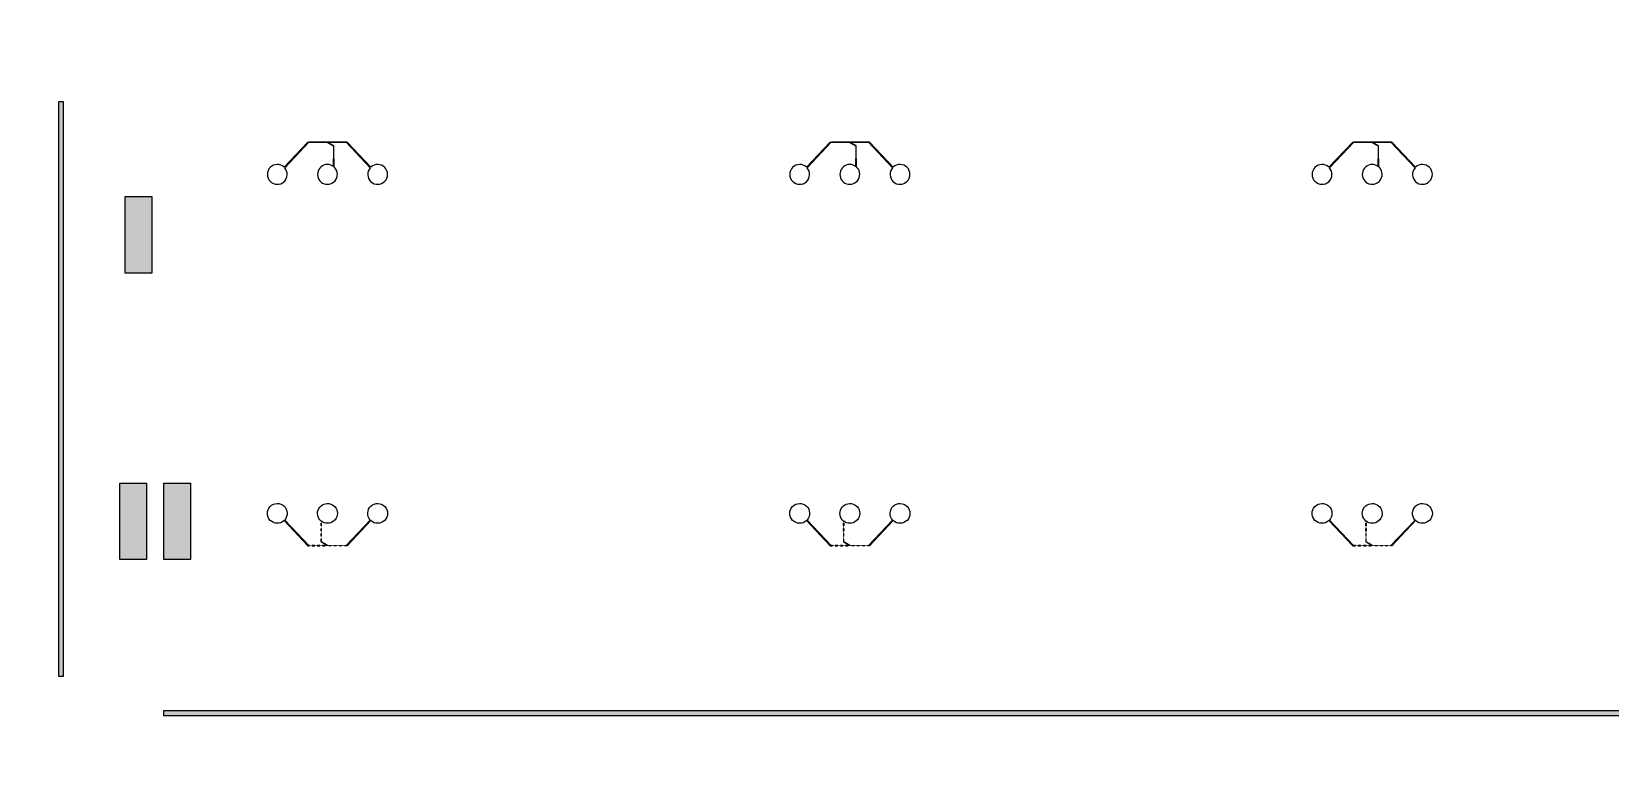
# Model space of a CAD drawing. Header units: inches. Extents: x 0 to 114300, y 0 to 114300.
# Drawn here: x 26926 to 57150, y 54629 to 68843 of the extents above; entities that cross this region are included whole.
import ezdxf

# ---------------------------------------------------------------- set-up
doc = ezdxf.new("R2010")
doc.units = ezdxf.units.IN
doc.header["$MEASUREMENT"] = 0
pattern_1 = [(45, (159.85542, -26995.59097), (-0.08838834765, 0.08838834765), [])]

# ---------------------------------------------------------------- blocks, each defined once
blk = doc.blocks.new('*U90')
for p, q in [((-374, 405), (-830, -77)), ((-355, 402), (-819, -88)), ((-374, 405), (-355, 405)), ((-355, 402), (-355, 405)), ((355, 402), (355, 405)), ((374, 405), (355, 405)), ((355, 402), (819, -88)), ((374, 405), (830, -77))]:
    blk.add_line(p, q)
for points in [[(-351, 402), (-351, 405), (-354, 405), (-354, 402)], [(-347, 402), (-347, 405), (-350, 405), (-350, 402)], [(-343, 402), (-343, 405), (-346, 405), (-346, 402)], [(-339, 402), (-339, 405), (-342, 405), (-342, 402)], [(-335, 402), (-335, 405), (-338, 405), (-338, 402)], [(-331, 402), (-331, 405), (-334, 405), (-334, 402)], [(-327, 402), (-327, 405), (-330, 405), (-330, 402)], [(-323, 402), (-323, 405), (-326, 405), (-326, 402)], [(-319, 402), (-319, 405), (-322, 405), (-322, 402)], [(-315, 402), (-315, 405), (-318, 405), (-318, 402)], [(-311, 402), (-311, 405), (-314, 405), (-314, 402)], [(-307, 402), (-307, 405), (-310, 405), (-310, 402)], [(-303, 402), (-303, 405), (-306, 405), (-306, 402)], [(-299, 402), (-299, 405), (-302, 405), (-302, 402)], [(-295, 402), (-295, 405), (-298, 405), (-298, 402)], [(-291, 402), (-291, 405), (-294, 405), (-294, 402)], [(-287, 402), (-287, 405), (-290, 405), (-290, 402)], [(-283, 402), (-283, 405), (-286, 405), (-286, 402)], [(-279, 402), (-279, 405), (-282, 405), (-282, 402)], [(-275, 402), (-275, 405), (-278, 405), (-278, 402)], [(-271, 402), (-271, 405), (-274, 405), (-274, 402)], [(-267, 402), (-267, 405), (-270, 405), (-270, 402)], [(-263, 402), (-263, 405), (-266, 405), (-266, 402)], [(-259, 402), (-259, 405), (-262, 405), (-262, 402)], [(-255, 402), (-255, 405), (-258, 405), (-258, 402)], [(-251, 402), (-251, 405), (-254, 405), (-254, 402)], [(-247, 402), (-247, 405), (-250, 405), (-250, 402)], [(-243, 402), (-243, 405), (-246, 405), (-246, 402)], [(-239, 402), (-239, 405), (-242, 405), (-242, 402)], [(-235, 402), (-235, 405), (-238, 405), (-238, 402)], [(-231, 402), (-231, 405), (-234, 405), (-234, 402)], [(-227, 402), (-227, 405), (-230, 405), (-230, 402)], [(-223, 402), (-223, 405), (-226, 405), (-226, 402)], [(-219, 402), (-219, 405), (-222, 405), (-222, 402)], [(-215, 402), (-215, 405), (-218, 405), (-218, 402)], [(-211, 402), (-211, 405), (-214, 405), (-214, 402)], [(-207, 402), (-207, 405), (-210, 405), (-210, 402)], [(-203, 402), (-203, 405), (-206, 405), (-206, 402)], [(-199, 402), (-199, 405), (-202, 405), (-202, 402)], [(-195, 402), (-195, 405), (-198, 405), (-198, 402)], [(-191, 402), (-191, 405), (-194, 405), (-194, 402)], [(-187, 402), (-187, 405), (-190, 405), (-190, 402)], [(-183, 402), (-183, 405), (-186, 405), (-186, 402)], [(-179, 402), (-179, 405), (-182, 405), (-182, 402)], [(-175, 402), (-175, 405), (-178, 405), (-178, 402)], [(-171, 402), (-171, 405), (-174, 405), (-174, 402)], [(-167, 402), (-167, 405), (-170, 405), (-170, 402)], [(-163, 402), (-163, 405), (-166, 405), (-166, 402)], [(-159, 402), (-159, 405), (-162, 405), (-162, 402)], [(-155, 402), (-155, 405), (-158, 405), (-158, 402)], [(-151, 402), (-151, 405), (-154, 405), (-154, 402)], [(-147, 402), (-147, 405), (-150, 405), (-150, 402)], [(-143, 402), (-143, 405), (-146, 405), (-146, 402)], [(-139, 402), (-139, 405), (-142, 405), (-142, 402)], [(-135, 402), (-135, 405), (-138, 405), (-138, 402)], [(-131, 402), (-131, 405), (-134, 405), (-134, 402)], [(-127, 402), (-127, 405), (-130, 405), (-130, 402)], [(-123, 402), (-123, 405), (-126, 405), (-126, 402)], [(-119, 402), (-119, 405), (-122, 405), (-122, 402)], [(-115, 402), (-115, 405), (-118, 405), (-118, 402)], [(-111, 402), (-111, 405), (-114, 405), (-114, 402)], [(-107, 402), (-107, 405), (-110, 405), (-110, 402)], [(-103, 402), (-103, 405), (-106, 405), (-106, 402)], [(-99, 402), (-99, 405), (-102, 405), (-102, 402)], [(-95, 402), (-95, 405), (-98, 405), (-98, 402)], [(-91, 402), (-91, 405), (-94, 405), (-94, 402)], [(-87, 402), (-87, 405), (-90, 405), (-90, 402)], [(-83, 402), (-83, 405), (-86, 405), (-86, 402)], [(-79, 402), (-79, 405), (-82, 405), (-82, 402)], [(-75, 402), (-75, 405), (-78, 405), (-78, 402)], [(-71, 402), (-71, 405), (-74, 405), (-74, 402)], [(-67, 402), (-67, 405), (-70, 405), (-70, 402)], [(-63, 402), (-63, 405), (-66, 405), (-66, 402)], [(-59, 402), (-59, 405), (-62, 405), (-62, 402)], [(-55, 402), (-55, 405), (-58, 405), (-58, 402)], [(-51, 402), (-51, 405), (-54, 405), (-54, 402)], [(-47, 402), (-47, 405), (-50, 405), (-50, 402)], [(-43, 402), (-43, 405), (-46, 405), (-46, 402)], [(-39, 402), (-39, 405), (-42, 405), (-42, 402)], [(-35, 402), (-35, 405), (-38, 405), (-38, 402)], [(-31, 402), (-31, 405), (-34, 405), (-34, 402)], [(-27, 402), (-27, 405), (-30, 405), (-30, 402)], [(-23, 402), (-23, 405), (-26, 405), (-26, 402)], [(-19, 402), (-19, 405), (-22, 405), (-22, 402)], [(-15, 402), (-15, 405), (-18, 405), (-18, 402)], [(-11, 402), (-11, 405), (-14, 405), (-14, 402)], [(-7, 402), (-7, 405), (-10, 405), (-10, 402)], [(-3, 402), (-3, 405), (-6, 405), (-6, 402)], [(-1, 401), (-2, 399), (1, 397), (2, 400)], [(-2, 402), (-2, 405), (1, 405), (1, 402)], [(3, 399), (1, 397), (4, 395), (6, 398)], [(3, 402), (3, 405), (6, 405), (6, 402)], [(6, 397), (5, 395), (7, 393), (9, 396)], [(7, 402), (7, 405), (10, 405), (10, 402)], [(10, 395), (8, 393), (11, 391), (12, 394)], [(11, 402), (11, 405), (14, 405), (14, 402)], [(13, 393), (12, 391), (14, 389), (16, 392)], [(15, 402), (15, 405), (18, 405), (18, 402)], [(17, 391), (15, 389), (18, 387), (19, 390)], [(19, 402), (19, 405), (22, 405), (22, 402)], [(20, 389), (19, 387), (21, 385), (23, 388)], [(24, 387), (22, 385), (25, 383), (26, 386)], [(23, 402), (23, 405), (26, 405), (26, 402)], [(27, 385), (26, 383), (28, 381), (30, 384)], [(27, 402), (27, 405), (30, 405), (30, 402)], [(31, 383), (29, 381), (32, 379), (33, 382)], [(31, 402), (31, 405), (34, 405), (34, 402)], [(34, 381), (33, 379), (35, 377), (37, 380)], [(35, 402), (35, 405), (38, 405), (38, 402)], [(38, 379), (36, 377), (39, 375), (40, 378)], [(39, 402), (39, 405), (42, 405), (42, 402)], [(41, 377), (40, 375), (42, 373), (44, 376)], [(43, 402), (43, 405), (46, 405), (46, 402)], [(44, 375), (43, 373), (46, 371), (47, 374)], [(48, 373), (46, 371), (49, 369), (51, 372)], [(47, 402), (47, 405), (50, 405), (50, 402)], [(51, 371), (50, 369), (53, 367), (54, 370)], [(51, 402), (51, 405), (54, 405), (54, 402)], [(55, 369), (53, 367), (56, 365), (57, 368)], [(55, 402), (55, 405), (58, 405), (58, 402)], [(58, 367), (57, 365), (59, 363), (61, 366)], [(59, 402), (59, 405), (62, 405), (62, 402)], [(62, 365), (60, 363), (63, 361), (64, 364)], [(63, 402), (63, 405), (66, 405), (66, 402)], [(65, 363), (64, 361), (66, 359), (68, 362)], [(67, 402), (67, 405), (70, 405), (70, 402)], [(69, 361), (67, 359), (70, 357), (71, 360)], [(71, 402), (71, 405), (74, 405), (74, 402)], [(72, 359), (71, 357), (73, 355), (75, 358)], [(76, 357), (74, 355), (77, 353), (78, 356)], [(75, 402), (75, 405), (78, 405), (78, 402)], [(79, 355), (78, 353), (80, 351), (82, 354)], [(79, 402), (79, 405), (82, 405), (82, 402)], [(83, 353), (81, 351), (84, 349), (85, 352)], [(83, 402), (83, 405), (86, 405), (86, 402)], [(86, 351), (85, 349), (87, 347), (89, 350)], [(87, 402), (87, 405), (90, 405), (90, 402)], [(90, 349), (88, 347), (91, 345), (92, 348)], [(91, 402), (91, 405), (94, 405), (94, 402)], [(93, 347), (91, 345), (94, 343), (96, 346)], [(95, 402), (95, 405), (98, 405), (98, 402)], [(96, 345), (95, 343), (98, 341), (99, 344)], [(100, 343), (98, 341), (101, 339), (103, 342)], [(99, 402), (99, 405), (102, 405), (102, 402)], [(103, 341), (102, 339), (104, 337), (106, 340)], [(103, 402), (103, 405), (106, 405), (106, 402)], [(107, 339), (105, 337), (108, 335), (109, 338)], [(107, 402), (107, 405), (110, 405), (110, 402)], [(110, 337), (109, 335), (111, 333), (113, 336)], [(111, 402), (111, 405), (114, 405), (114, 402)], [(114, 335), (112, 333), (115, 331), (116, 334)], [(115, 402), (115, 405), (118, 405), (118, 402)], [(117, 333), (116, 331), (118, 329), (120, 332)], [(119, 329), (116, 329), (116, 326), (119, 326)], [(119, 325), (116, 325), (116, 322), (119, 322)], [(119, 321), (116, 321), (116, 318), (119, 318)], [(119, 317), (116, 317), (116, 314), (119, 314)], [(119, 313), (116, 313), (116, 310), (119, 310)], [(119, 309), (116, 309), (116, 306), (119, 306)], [(119, 305), (116, 305), (116, 302), (119, 302)], [(119, 402), (119, 405), (122, 405), (122, 402)], [(123, 402), (123, 405), (126, 405), (126, 402)], [(127, 402), (127, 405), (130, 405), (130, 402)], [(131, 402), (131, 405), (134, 405), (134, 402)], [(135, 402), (135, 405), (138, 405), (138, 402)], [(139, 402), (139, 405), (142, 405), (142, 402)], [(143, 402), (143, 405), (146, 405), (146, 402)], [(147, 402), (147, 405), (150, 405), (150, 402)], [(151, 402), (151, 405), (154, 405), (154, 402)], [(155, 402), (155, 405), (158, 405), (158, 402)], [(159, 402), (159, 405), (162, 405), (162, 402)], [(163, 402), (163, 405), (166, 405), (166, 402)], [(167, 402), (167, 405), (170, 405), (170, 402)], [(171, 402), (171, 405), (174, 405), (174, 402)], [(175, 402), (175, 405), (178, 405), (178, 402)], [(179, 402), (179, 405), (182, 405), (182, 402)], [(183, 402), (183, 405), (186, 405), (186, 402)], [(187, 402), (187, 405), (190, 405), (190, 402)], [(191, 402), (191, 405), (194, 405), (194, 402)], [(195, 402), (195, 405), (198, 405), (198, 402)], [(199, 402), (199, 405), (202, 405), (202, 402)], [(203, 402), (203, 405), (206, 405), (206, 402)], [(207, 402), (207, 405), (210, 405), (210, 402)], [(211, 402), (211, 405), (214, 405), (214, 402)], [(215, 402), (215, 405), (218, 405), (218, 402)], [(219, 402), (219, 405), (222, 405), (222, 402)], [(223, 402), (223, 405), (226, 405), (226, 402)], [(227, 402), (227, 405), (230, 405), (230, 402)], [(231, 402), (231, 405), (234, 405), (234, 402)], [(235, 402), (235, 405), (238, 405), (238, 402)], [(239, 402), (239, 405), (242, 405), (242, 402)], [(243, 402), (243, 405), (246, 405), (246, 402)], [(247, 402), (247, 405), (250, 405), (250, 402)], [(251, 402), (251, 405), (254, 405), (254, 402)], [(255, 402), (255, 405), (258, 405), (258, 402)], [(259, 402), (259, 405), (262, 405), (262, 402)], [(263, 402), (263, 405), (266, 405), (266, 402)], [(267, 402), (267, 405), (270, 405), (270, 402)], [(271, 402), (271, 405), (274, 405), (274, 402)], [(275, 402), (275, 405), (278, 405), (278, 402)], [(279, 402), (279, 405), (282, 405), (282, 402)], [(283, 402), (283, 405), (286, 405), (286, 402)], [(287, 402), (287, 405), (290, 405), (290, 402)], [(291, 402), (291, 405), (294, 405), (294, 402)], [(295, 402), (295, 405), (298, 405), (298, 402)], [(299, 402), (299, 405), (302, 405), (302, 402)], [(303, 402), (303, 405), (306, 405), (306, 402)], [(307, 402), (307, 405), (310, 405), (310, 402)], [(311, 402), (311, 405), (314, 405), (314, 402)], [(315, 402), (315, 405), (318, 405), (318, 402)], [(319, 402), (319, 405), (322, 405), (322, 402)], [(323, 402), (323, 405), (326, 405), (326, 402)], [(327, 402), (327, 405), (330, 405), (330, 402)], [(331, 402), (331, 405), (334, 405), (334, 402)], [(335, 402), (335, 405), (338, 405), (338, 402)], [(339, 402), (339, 405), (342, 405), (342, 402)], [(343, 402), (343, 405), (346, 405), (346, 402)], [(347, 402), (347, 405), (350, 405), (350, 402)], [(351, 402), (351, 405), (354, 405), (354, 402)], [(119, 301), (116, 301), (116, 298), (119, 298)], [(119, 297), (116, 297), (116, 294), (119, 294)], [(119, 293), (116, 293), (116, 290), (119, 290)], [(119, 289), (116, 289), (116, 286), (119, 286)], [(119, 285), (116, 285), (116, 282), (119, 282)], [(119, 281), (116, 281), (116, 278), (119, 278)], [(119, 277), (116, 277), (116, 274), (119, 274)], [(119, 273), (116, 273), (116, 270), (119, 270)], [(119, 269), (116, 269), (116, 266), (119, 266)], [(119, 265), (116, 265), (116, 262), (119, 262)], [(119, 261), (116, 261), (116, 258), (119, 258)], [(119, 257), (116, 257), (116, 254), (119, 254)], [(119, 253), (116, 253), (116, 250), (119, 250)], [(119, 249), (116, 249), (116, 246), (119, 246)], [(119, 245), (116, 245), (116, 242), (119, 242)], [(119, 241), (116, 241), (116, 238), (119, 238)], [(119, 237), (116, 237), (116, 234), (119, 234)], [(119, 233), (116, 233), (116, 230), (119, 230)], [(119, 229), (116, 229), (116, 226), (119, 226)], [(119, 225), (116, 225), (116, 222), (119, 222)], [(119, 221), (116, 221), (116, 218), (119, 218)], [(119, 217), (116, 217), (116, 214), (119, 214)], [(119, 213), (116, 213), (116, 210), (119, 210)], [(119, 209), (116, 209), (116, 206), (119, 206)], [(119, 205), (116, 205), (116, 202), (119, 202)], [(119, 201), (116, 201), (116, 198), (119, 198)], [(119, 197), (116, 197), (116, 194), (119, 194)], [(119, 193), (116, 193), (116, 190), (119, 190)], [(119, 189), (116, 189), (116, 186), (119, 186)], [(119, 185), (116, 185), (116, 182), (119, 182)], [(119, 181), (116, 181), (116, 178), (119, 178)], [(119, 177), (116, 177), (116, 174), (119, 174)], [(119, 173), (116, 173), (116, 170), (119, 170)], [(119, 169), (116, 169), (116, 166), (119, 166)], [(119, 165), (116, 165), (116, 162), (119, 162)], [(119, 161), (116, 161), (116, 158), (119, 158)], [(119, 157), (116, 157), (116, 154), (119, 154)], [(119, 153), (116, 153), (116, 150), (119, 150)], [(119, 149), (116, 149), (116, 146), (119, 146)], [(119, 145), (116, 145), (116, 142), (119, 142)], [(119, 141), (116, 141), (116, 138), (119, 138)], [(119, 137), (116, 137), (116, 134), (119, 134)], [(119, 133), (116, 133), (116, 130), (119, 130)], [(119, 129), (116, 129), (116, 126), (119, 126)], [(119, 125), (116, 125), (116, 122), (119, 122)], [(119, 121), (116, 121), (116, 118), (119, 118)], [(119, 117), (116, 117), (116, 114), (119, 114)], [(119, 113), (116, 113), (116, 110), (119, 110)], [(119, 109), (116, 109), (116, 106), (119, 106)], [(119, 105), (116, 105), (116, 102), (119, 102)], [(119, 101), (116, 101), (116, 98), (119, 98)], [(119, 97), (116, 97), (116, 94), (119, 94)], [(119, 93), (116, 93), (116, 90), (119, 90)], [(119, 89), (116, 89), (116, 86), (119, 86)], [(119, 82), (116, 82), (116, 85), (119, 85)], [(119, 78), (116, 78), (116, 81), (119, 81)], [(119, 74), (116, 74), (116, 77), (119, 77)], [(119, 70), (116, 70), (116, 73), (119, 73)], [(119, 66), (116, 66), (116, 69), (119, 69)], [(119, 62), (116, 62), (116, 65), (119, 65)], [(119, 58), (116, 58), (116, 61), (119, 61)], [(119, 54), (116, 54), (116, 57), (119, 57)], [(119, 50), (116, 50), (116, 53), (119, 53)], [(119, 46), (116, 46), (116, 49), (119, 49)], [(119, 42), (116, 42), (116, 45), (119, 45)], [(119, 38), (116, 38), (116, 41), (119, 41)], [(119, 34), (116, 34), (116, 37), (119, 37)], [(119, 30), (116, 30), (116, 33), (119, 33)], [(119, 26), (116, 26), (116, 29), (119, 29)], [(119, 22), (116, 22), (116, 25), (119, 25)], [(119, 18), (116, 18), (116, 21), (119, 21)], [(119, 14), (116, 14), (116, 17), (119, 17)], [(119, 10), (116, 10), (116, 13), (119, 13)], [(119, 6), (116, 6), (116, 9), (119, 9)], [(119, 2), (116, 2), (116, 5), (119, 5)], [(119, -2), (116, -2), (116, 1), (119, 1)], [(119, -6), (116, -6), (116, -3), (119, -3)], [(119, -10), (116, -10), (116, -7), (119, -7)], [(119, -14), (116, -14), (116, -11), (119, -11)], [(119, -18), (116, -18), (116, -15), (119, -15)], [(119, -22), (116, -22), (116, -19), (119, -19)], [(119, -26), (116, -26), (116, -23), (119, -23)], [(119, -30), (116, -30), (116, -27), (119, -27)], [(119, -34), (116, -34), (116, -31), (119, -31)], [(119, -38), (116, -38), (116, -35), (119, -35)], [(119, -42), (116, -42), (116, -39), (119, -39)], [(119, -46), (116, -46), (116, -43), (119, -43)], [(119, -50), (116, -50), (116, -47), (119, -47)], [(119, -54), (116, -54), (116, -51), (119, -51)], [(119, -58), (116, -58), (116, -55), (119, -55)], [(119, -62), (116, -62), (116, -59), (119, -59)]]:
    blk.add_lwpolyline(points, close=True)
for points in [[(1, -25), (1, -23), (-2, -23), (-2, -25)], [(116, -65), (116, -63), (119, -63), (119, -66), (119, -66)]]:
    blk.add_lwpolyline(points)
for centre, start, end in [((-961, -215), 46.5259, 41.74), ((0, -215), 90.4523, 51.4036), ((0, -215), 52.1945, 89.5477), ((961, -215), 138.26, 133.4741)]:
    blk.add_arc(centre, 190, start, end)
blk = doc.blocks.new('*U91')
at = {"color": 0, "linetype": 'ByBlock', "lineweight": -2, "transparency": 16777216}
for p in [(0, 0), (10000, 0), (20000, 0)]:
    blk.add_blockref('*U90', p, dxfattribs=at)
blk = doc.blocks.new('*U98')
for p, q in [((-374, 405), (-830, -77)), ((-356, 402), (-819, -88)), ((-374, 405), (-356, 405)), ((-356, 405), (-353, 405)), ((-353, 402), (-356, 402)), ((-353, 405), (-353, 402)), ((356, 405), (353, 405)), ((353, 405), (353, 402)), ((353, 402), (356, 402)), ((374, 405), (356, 405)), ((356, 402), (819, -88)), ((374, 405), (830, -77)), ((-2, -25), (1, -25))]:
    blk.add_line(p, q)
for points in [[(-350, 405), (-347, 405), (-347, 402), (-350, 402)], [(-344, 405), (-341, 405), (-341, 402), (-344, 402)], [(-338, 405), (-335, 405), (-335, 402), (-338, 402)], [(-332, 405), (-329, 405), (-329, 402), (-332, 402)], [(-326, 405), (-323, 405), (-323, 402), (-326, 402)], [(-320, 405), (-317, 405), (-317, 402), (-320, 402)], [(-314, 405), (-311, 405), (-311, 402), (-314, 402)], [(-308, 405), (-305, 405), (-305, 402), (-308, 402)], [(-302, 405), (-299, 405), (-299, 402), (-302, 402)], [(-296, 405), (-293, 405), (-293, 402), (-296, 402)], [(-290, 405), (-287, 405), (-287, 402), (-290, 402)], [(-284, 405), (-281, 405), (-281, 402), (-284, 402)], [(-278, 405), (-275, 405), (-275, 402), (-278, 402)], [(-272, 405), (-269, 405), (-269, 402), (-272, 402)], [(-266, 405), (-263, 405), (-263, 402), (-266, 402)], [(-260, 405), (-257, 405), (-257, 402), (-260, 402)], [(-254, 405), (-251, 405), (-251, 402), (-254, 402)], [(-248, 405), (-245, 405), (-245, 402), (-248, 402)], [(-242, 405), (-239, 405), (-239, 402), (-242, 402)], [(-236, 405), (-233, 405), (-233, 402), (-236, 402)], [(-230, 405), (-227, 405), (-227, 402), (-230, 402)], [(-224, 405), (-221, 405), (-221, 402), (-224, 402)], [(-218, 405), (-215, 405), (-215, 402), (-218, 402)], [(-212, 405), (-209, 405), (-209, 402), (-212, 402)], [(-206, 405), (-203, 405), (-203, 402), (-206, 402)], [(-200, 405), (-197, 405), (-197, 402), (-200, 402)], [(-194, 405), (-191, 405), (-191, 402), (-194, 402)], [(-188, 405), (-185, 405), (-185, 402), (-188, 402)], [(-182, 405), (-179, 405), (-179, 402), (-182, 402)], [(-176, 405), (-173, 405), (-173, 402), (-176, 402)], [(-170, 405), (-167, 405), (-167, 402), (-170, 402)], [(-164, 405), (-161, 405), (-161, 402), (-164, 402)], [(-158, 405), (-155, 405), (-155, 402), (-158, 402)], [(-152, 405), (-149, 405), (-149, 402), (-152, 402)], [(-146, 405), (-143, 405), (-143, 402), (-146, 402)], [(-140, 405), (-137, 405), (-137, 402), (-140, 402)], [(-134, 405), (-131, 405), (-131, 402), (-134, 402)], [(-128, 405), (-125, 405), (-125, 402), (-128, 402)], [(-122, 405), (-119, 405), (-119, 402), (-122, 402)], [(-122, 329), (-119, 330), (-117, 328), (-120, 326)], [(-121, 323), (-121, 326), (-118, 326), (-118, 323)], [(-121, 317), (-121, 320), (-118, 320), (-118, 317)], [(-121, 311), (-121, 314), (-118, 314), (-118, 311)], [(-121, 305), (-121, 308), (-118, 308), (-118, 305)], [(-116, 405), (-113, 405), (-113, 402), (-116, 402)], [(-116, 332), (-114, 333), (-112, 331), (-115, 329)], [(-111, 335), (-109, 336), (-107, 334), (-110, 332)], [(-110, 405), (-107, 405), (-107, 402), (-110, 402)], [(-106, 338), (-103, 339), (-102, 337), (-104, 335)], [(-104, 405), (-101, 405), (-101, 402), (-104, 402)], [(-101, 341), (-98, 342), (-97, 340), (-99, 338)], [(-98, 405), (-95, 405), (-95, 402), (-98, 402)], [(-96, 344), (-93, 345), (-91, 343), (-94, 341)], [(-92, 405), (-89, 405), (-89, 402), (-92, 402)], [(-90, 347), (-88, 348), (-86, 346), (-89, 344)], [(-86, 405), (-83, 405), (-83, 402), (-86, 402)], [(-85, 350), (-83, 351), (-81, 349), (-84, 347)], [(-80, 405), (-77, 405), (-77, 402), (-80, 402)], [(-80, 353), (-77, 354), (-76, 352), (-78, 350)], [(-75, 356), (-72, 357), (-71, 355), (-73, 353)], [(-74, 405), (-71, 405), (-71, 402), (-74, 402)], [(-70, 359), (-67, 360), (-66, 358), (-68, 356)], [(-68, 405), (-65, 405), (-65, 402), (-68, 402)], [(-64, 362), (-62, 363), (-60, 361), (-63, 359)], [(-62, 405), (-59, 405), (-59, 402), (-62, 402)], [(-59, 365), (-57, 366), (-55, 364), (-58, 362)], [(-56, 405), (-53, 405), (-53, 402), (-56, 402)], [(-54, 368), (-51, 369), (-50, 367), (-53, 365)], [(-50, 405), (-47, 405), (-47, 402), (-50, 402)], [(-49, 371), (-46, 372), (-45, 370), (-47, 368)], [(-44, 405), (-41, 405), (-41, 402), (-44, 402)], [(-44, 374), (-41, 375), (-40, 373), (-42, 371)], [(-38, 405), (-35, 405), (-35, 402), (-38, 402)], [(-38, 377), (-36, 378), (-34, 376), (-37, 374)], [(-33, 380), (-31, 381), (-29, 379), (-32, 377)], [(-32, 405), (-29, 405), (-29, 402), (-32, 402)], [(-28, 383), (-25, 384), (-24, 382), (-27, 380)], [(-26, 405), (-23, 405), (-23, 402), (-26, 402)], [(-23, 386), (-20, 387), (-19, 385), (-21, 383)], [(-20, 405), (-17, 405), (-17, 402), (-20, 402)], [(-18, 389), (-15, 390), (-14, 388), (-16, 386)], [(-14, 405), (-11, 405), (-11, 402), (-14, 402)], [(-12, 392), (-10, 393), (-8, 391), (-11, 389)], [(-8, 405), (-5, 405), (-5, 402), (-8, 402)], [(-7, 395), (-5, 396), (-3, 394), (-6, 392)], [(-2, 398), (1, 399), (2, 397), (-1, 395)], [(-2, 402), (-2, 405), (1, 405), (1, 402)], [(8, 405), (5, 405), (5, 402), (8, 402)], [(14, 405), (11, 405), (11, 402), (14, 402)], [(20, 405), (17, 405), (17, 402), (20, 402)], [(26, 405), (23, 405), (23, 402), (26, 402)], [(32, 405), (29, 405), (29, 402), (32, 402)], [(38, 405), (35, 405), (35, 402), (38, 402)], [(44, 405), (41, 405), (41, 402), (44, 402)], [(50, 405), (47, 405), (47, 402), (50, 402)], [(56, 405), (53, 405), (53, 402), (56, 402)], [(62, 405), (59, 405), (59, 402), (62, 402)], [(68, 405), (65, 405), (65, 402), (68, 402)], [(74, 405), (71, 405), (71, 402), (74, 402)], [(80, 405), (77, 405), (77, 402), (80, 402)], [(86, 405), (83, 405), (83, 402), (86, 402)], [(92, 405), (89, 405), (89, 402), (92, 402)], [(98, 405), (95, 405), (95, 402), (98, 402)], [(104, 405), (101, 405), (101, 402), (104, 402)], [(110, 405), (107, 405), (107, 402), (110, 402)], [(116, 405), (113, 405), (113, 402), (116, 402)], [(122, 405), (119, 405), (119, 402), (122, 402)], [(128, 405), (125, 405), (125, 402), (128, 402)], [(134, 405), (131, 405), (131, 402), (134, 402)], [(140, 405), (137, 405), (137, 402), (140, 402)], [(146, 405), (143, 405), (143, 402), (146, 402)], [(152, 405), (149, 405), (149, 402), (152, 402)], [(158, 405), (155, 405), (155, 402), (158, 402)], [(164, 405), (161, 405), (161, 402), (164, 402)], [(170, 405), (167, 405), (167, 402), (170, 402)], [(176, 405), (173, 405), (173, 402), (176, 402)], [(182, 405), (179, 405), (179, 402), (182, 402)], [(188, 405), (185, 405), (185, 402), (188, 402)], [(194, 405), (191, 405), (191, 402), (194, 402)], [(200, 405), (197, 405), (197, 402), (200, 402)], [(206, 405), (203, 405), (203, 402), (206, 402)], [(212, 405), (209, 405), (209, 402), (212, 402)], [(218, 405), (215, 405), (215, 402), (218, 402)], [(224, 405), (221, 405), (221, 402), (224, 402)], [(230, 405), (227, 405), (227, 402), (230, 402)], [(236, 405), (233, 405), (233, 402), (236, 402)], [(242, 405), (239, 405), (239, 402), (242, 402)], [(248, 405), (245, 405), (245, 402), (248, 402)], [(254, 405), (251, 405), (251, 402), (254, 402)], [(260, 405), (257, 405), (257, 402), (260, 402)], [(266, 405), (263, 405), (263, 402), (266, 402)], [(272, 405), (269, 405), (269, 402), (272, 402)], [(278, 405), (275, 405), (275, 402), (278, 402)], [(284, 405), (281, 405), (281, 402), (284, 402)], [(290, 405), (287, 405), (287, 402), (290, 402)], [(296, 405), (293, 405), (293, 402), (296, 402)], [(302, 405), (299, 405), (299, 402), (302, 402)], [(308, 405), (305, 405), (305, 402), (308, 402)], [(314, 405), (311, 405), (311, 402), (314, 402)], [(320, 405), (317, 405), (317, 402), (320, 402)], [(326, 405), (323, 405), (323, 402), (326, 402)], [(332, 405), (329, 405), (329, 402), (332, 402)], [(338, 405), (335, 405), (335, 402), (338, 402)], [(344, 405), (341, 405), (341, 402), (344, 402)], [(350, 405), (347, 405), (347, 402), (350, 402)], [(-121, 299), (-121, 302), (-118, 302), (-118, 299)], [(-121, 293), (-121, 296), (-118, 296), (-118, 293)], [(-121, 287), (-121, 290), (-118, 290), (-118, 287)], [(-121, 281), (-121, 284), (-118, 284), (-118, 281)], [(-121, 275), (-121, 278), (-118, 278), (-118, 275)], [(-121, 269), (-121, 272), (-118, 272), (-118, 269)], [(-121, 263), (-121, 266), (-118, 266), (-118, 263)], [(-121, 257), (-121, 260), (-118, 260), (-118, 257)], [(-121, 251), (-121, 254), (-118, 254), (-118, 251)], [(-121, 245), (-121, 248), (-118, 248), (-118, 245)], [(-121, 239), (-121, 242), (-118, 242), (-118, 239)], [(-121, 233), (-121, 236), (-118, 236), (-118, 233)], [(-121, 227), (-121, 230), (-118, 230), (-118, 227)], [(-121, 221), (-121, 224), (-118, 224), (-118, 221)], [(-121, 215), (-121, 218), (-118, 218), (-118, 215)], [(-121, 209), (-121, 212), (-118, 212), (-118, 209)], [(-121, 203), (-121, 206), (-118, 206), (-118, 203)], [(-121, 197), (-121, 200), (-118, 200), (-118, 197)], [(-121, 191), (-121, 194), (-118, 194), (-118, 191)], [(-121, 185), (-121, 188), (-118, 188), (-118, 185)], [(-121, 179), (-121, 182), (-118, 182), (-118, 179)], [(-121, 173), (-121, 176), (-118, 176), (-118, 173)], [(-121, 167), (-121, 170), (-118, 170), (-118, 167)], [(-121, 161), (-121, 164), (-118, 164), (-118, 161)], [(-121, 155), (-121, 158), (-118, 158), (-118, 155)], [(-121, 149), (-121, 152), (-118, 152), (-118, 149)], [(-121, 143), (-121, 146), (-118, 146), (-118, 143)], [(-121, 137), (-121, 140), (-118, 140), (-118, 137)], [(-121, 131), (-121, 134), (-118, 134), (-118, 131)], [(-121, 125), (-121, 128), (-118, 128), (-118, 125)], [(-121, 119), (-121, 122), (-118, 122), (-118, 119)], [(-121, 113), (-121, 116), (-118, 116), (-118, 113)], [(-121, 116), (-121, 113), (-118, 113), (-118, 116)], [(-121, 107), (-121, 110), (-118, 110), (-118, 107)], [(-121, 104), (-121, 101), (-118, 101), (-118, 104)], [(-121, 98), (-121, 95), (-118, 95), (-118, 98)], [(-121, 92), (-121, 89), (-118, 89), (-118, 92)], [(-121, 86), (-121, 83), (-118, 83), (-118, 86)], [(-121, 80), (-121, 77), (-118, 77), (-118, 80)], [(-121, 74), (-121, 71), (-118, 71), (-118, 74)], [(-121, 68), (-121, 65), (-118, 65), (-118, 68)], [(-121, 62), (-121, 59), (-118, 59), (-118, 62)], [(-121, 56), (-121, 53), (-118, 53), (-118, 56)], [(-121, 50), (-121, 47), (-118, 47), (-118, 50)], [(-121, 44), (-121, 41), (-118, 41), (-118, 44)], [(-121, 38), (-121, 35), (-118, 35), (-118, 38)], [(-121, 32), (-121, 29), (-118, 29), (-118, 32)], [(-121, 26), (-121, 23), (-118, 23), (-118, 26)], [(-121, 20), (-121, 17), (-118, 17), (-118, 20)], [(-121, 14), (-121, 11), (-118, 11), (-118, 14)], [(-121, 8), (-121, 5), (-118, 5), (-118, 8)], [(-121, 2), (-121, -1), (-118, -1), (-118, 2)], [(-121, -4), (-121, -7), (-118, -7), (-118, -4)], [(-121, -10), (-121, -13), (-118, -13), (-118, -10)], [(-121, -16), (-121, -19), (-118, -19), (-118, -16)], [(-121, -22), (-121, -25), (-118, -25), (-118, -22)], [(-121, -28), (-121, -31), (-118, -31), (-118, -28)], [(-121, -34), (-121, -37), (-118, -37), (-118, -34)], [(-121, -40), (-121, -43), (-118, -43), (-118, -40)], [(-121, -46), (-121, -49), (-118, -49), (-118, -46)], [(-121, -52), (-121, -55), (-118, -55), (-118, -52)], [(-121, -58), (-121, -61), (-118, -61), (-118, -58)]]:
    blk.add_lwpolyline(points, close=True)
blk.add_lwpolyline([(-118, -66), (-118, -64), (-121, -64), (-121, -67), (-120, -67)])
for centre, start, end in [((-961, -215), 46.5259, 41.74), ((0, -215), 129.083, 89.5477), ((0, -215), 90.4523, 128.3628), ((961, -215), 138.26, 133.4741)]:
    blk.add_arc(centre, 190, start, end)
blk = doc.blocks.new('*U99')
at = {"color": 0, "linetype": 'ByBlock', "lineweight": -2, "transparency": 16777216}
for p in [(0, 0), (10000, 0), (20000, 0)]:
    blk.add_blockref('*U98', p, dxfattribs=at)

msp = doc.modelspace()

# ---------------------------------------------------------------- hatches: boundary and pattern name
h = msp.add_hatch()
h.set_pattern_fill('ANSI31', color=256, scale=100)
h.set_pattern_definition([(45, (-3636.992, -6350), (-8.8388348, 8.8388348), [])])
h.paths.add_polyline_path([(114300, 0), (0, 0), (0, 114300), (114300, 114300)])
edge = h.paths.add_edge_path(flags=16)
edge.add_arc((57150, 57150), 50800, 288.3584, 529.7953, ccw=False)
edge.add_line((73150, 8935), (41150, 8935))
edge.add_arc((57150, 57150), 50800, 190.2047, 251.6416, ccw=False)
edge.add_arc((57150, 57150), 50800, 169.7953, 190.2047, ccw=False)
h = msp.add_hatch(color=256)
h.dxf.hatch_style = 1
h.paths.add_polyline_path([(29455, 55832), (84455, 55832), (84455, 55732), (29455, 55732)])
h.paths.add_polyline_path([(27540, 67495), (27440, 67495), (27440, 56495), (27540, 56495)])
h = msp.add_hatch()
h.set_pattern_fill('ANSI31', color=256)
h.set_pattern_definition(pattern_1)
h.paths.add_polyline_path([(28718, 65680), (29225, 65680), (29225, 64216), (28718, 64216)])
h = msp.add_hatch()
h.set_pattern_fill('ANSI31', color=256)
h.set_pattern_definition(pattern_1)
h.paths.add_polyline_path([(29460, 60193), (29967, 60193), (29967, 58728), (29460, 58728)])
h.paths.add_polyline_path([(28617, 60193), (29124, 60193), (29124, 58728), (28617, 58728)])

# ---------------------------------------------------------------- linework, layer by layer
for points in [[(27540, 67495), (27440, 67495), (27440, 56495), (27540, 56495)], [(28718, 65680), (29225, 65680), (29225, 64216), (28718, 64216)], [(28617, 60193), (29124, 60193), (29124, 58728), (28617, 58728)], [(29460, 60193), (29967, 60193), (29967, 58728), (29460, 58728)], [(29455, 55832), (84455, 55832), (84455, 55732), (29455, 55732)]]:
    msp.add_lwpolyline(points, close=True)

# ---------------------------------------------------------------- block references
msp.add_blockref('*U91', (32590, 66321))
at = {"xscale": -1, "rotation": 180}
msp.add_blockref('*U99', (32590, 59396), dxfattribs=at)

doc.saveas('drawing.dxf')
